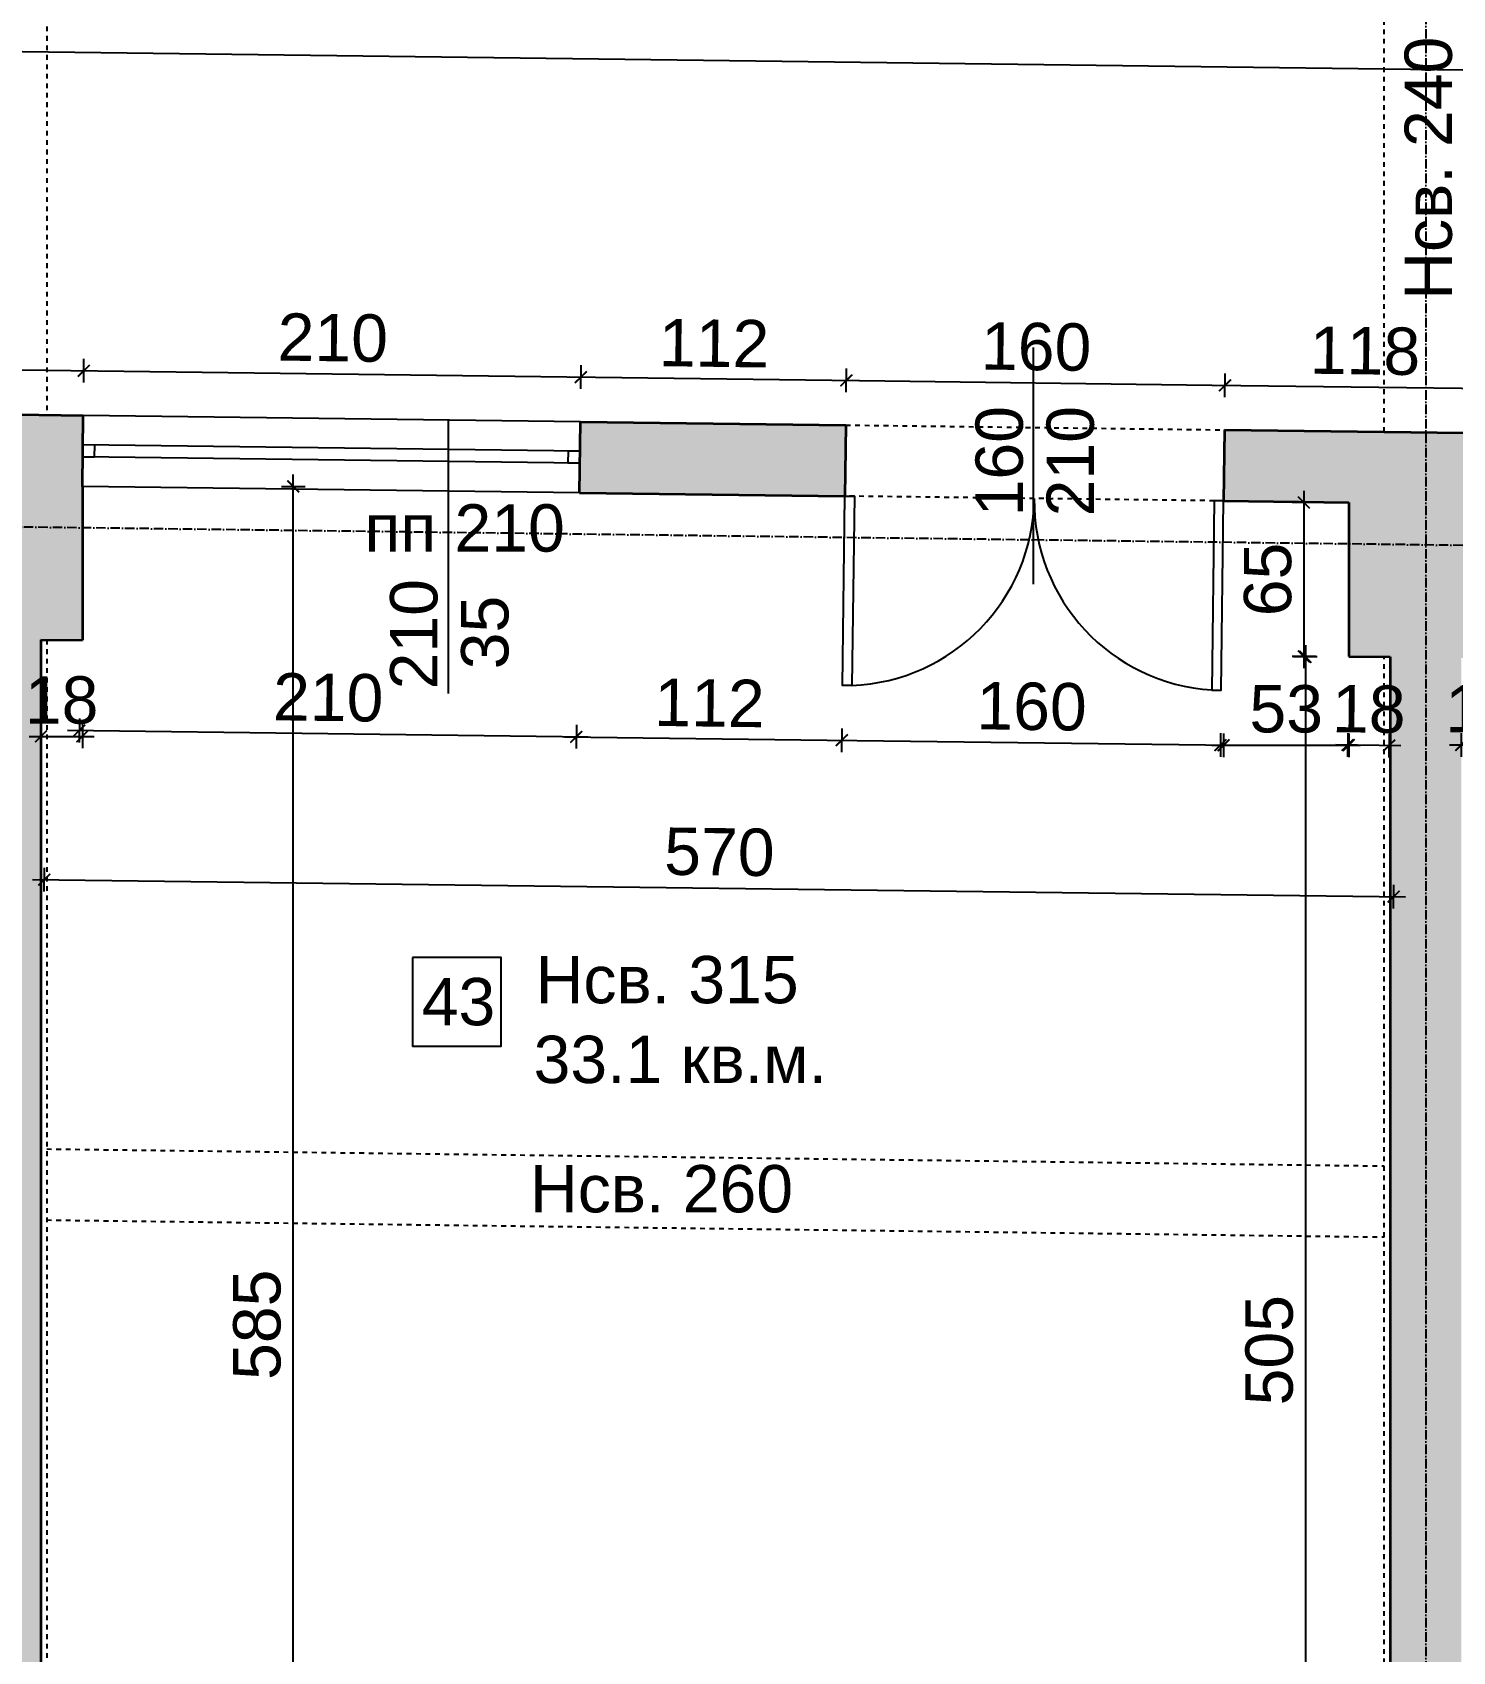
# Model space of a CAD drawing. Header units: inches. Extents: x -72385 to 39588, y -6525 to 66685.
# Drawn here: x -48373 to -47773, y 29385 to 30069 of the extents above; entities that cross this region are included whole.
import ezdxf

# ---------------------------------------------------------------- set-up
doc = ezdxf.new("R2010")
doc.units = ezdxf.units.IN
doc.header["$MEASUREMENT"] = 0
doc.linetypes.add('DashDot', pattern=[0.6, 0.4, -0.1, 0, -0.1])
doc.linetypes.add('Hidden', pattern=[0.4, 0.2, -0.2])
for name, color, linetype, lineweight in [('Врати', 251, 'Continuous', 25), ('Изгледни линии', 253, 'Continuous', 25), ('Надписи Hсв', 252, 'Continuous', 25), ('Надписи врати', 252, 'Continuous', 25), ('Надписи коти вътрешни', 252, 'Continuous', 25), ('Надписи номера на пом.', 252, 'Continuous', 25), ('Надписи площ', 252, 'Continuous', 25), ('Надписи прозорци', 252, 'Continuous', 25), ('Оси', 252, 'DashDot', 25), ('Прозорци', 251, 'Continuous', 25), ('Пунктир', 253, 'Hidden', 25), ('Разрезни линии', 7, 'Continuous', 35), ('Щрих стени', 254, 'Continuous', 25)]:
    doc.layers.add(name, color=color, linetype=linetype, lineweight=lineweight)
doc.styles.add('Arial Regular', font='arial.ttf')
doc.styles.get("Standard").update_dxf_attribs({"font": 'arial.ttf'})
doc.dimstyles.new('Annotative', dxfattribs={"dimscale": 0, "dimtxt": 20, "dimasz": 5, "dimexe": 5, "dimexo": 5, "dimgap": 5, "dimtad": 1, "dimdec": 0, "dimzin": 0, "dimdsep": 46, "dimtxsty": 'Standard', "dimblk": 'ARCHTICK', "dimcen": 5, "dimdle": 5, "dimadec": 0, "dimazin": 0, "dimtfac": 1, "dimtdec": 0, "dimtofl": 0, "dimtmove": 0, "dimatfit": 3, "dimldrblk": 'ARCHTICK', "dimfxl": 5, "dimfxlon": 1, "dimtolj": 1, "dimtzin": 0, "dimarcsym": 1})

# ---------------------------------------------------------------- blocks, each defined once
blk = doc.blocks.new('_ArchTick')
at = {"color": 0, "linetype": 'ByBlock', "const_width": 0.15}
blk.add_lwpolyline([(-0.5, -0.5), (0.5, 0.5)], dxfattribs=at)
blk = doc.blocks.new('*D88')
at = {"layer": 'Defpoints', "color": 0, "ltscale": 50, "transparency": 16777216}
for p in [(-48369.84, 29793.68), (-48352.34, 29793.68), (-48352.34, 29771.34)]:
    blk.add_point(p, dxfattribs=at)
at = {"layer": 'Надписи коти вътрешни', "color": 0, "lineweight": -2, "ltscale": 50, "transparency": 16777216}
for p, q in [((-48369.84, 29776.34), (-48369.84, 29766.34)), ((-48352.34, 29776.34), (-48352.34, 29766.34)), ((-48374.84, 29771.34), (-48347.34, 29771.34))]:
    blk.add_line(p, q, dxfattribs=at)
at = {"layer": 'Надписи коти вътрешни', "color": 0, "lineweight": -2, "ltscale": 50, "transparency": 16777216, "xscale": 5, "yscale": 5, "zscale": 5, "rotation": 180}
blk.add_blockref('_ArchTick', (-48369.84, 29771.34), dxfattribs=at)
at = {"layer": 'Надписи коти вътрешни', "color": 0, "lineweight": -2, "ltscale": 50, "transparency": 16777216, "xscale": 5, "yscale": 5, "zscale": 5}
blk.add_blockref('_ArchTick', (-48352.34, 29771.34), dxfattribs=at)
at = {"layer": 'Надписи коти вътрешни', "color": 0, "ltscale": 50, "transparency": 16777216, "insert": (-48361.09, 29786.56), "char_height": 20, "attachment_point": 5}
blk.add_mtext('\\A1;18', dxfattribs=at)
blk = doc.blocks.new('*D8135')
at = {"layer": 'Defpoints', "color": 0, "ltscale": 50, "transparency": 16777216}
for p in [(-48352.34, 29876.91), (-48263.28, 29876.91), (-48352.34, 29291.87)]:
    blk.add_point(p, dxfattribs=at)
at = {"layer": 'Надписи коти вътрешни', "color": 0, "lineweight": -2, "ltscale": 50, "transparency": 16777216}
for p, q in [((-48263.28, 29286.87), (-48263.28, 29881.91)), ((-48268.28, 29876.91), (-48258.28, 29876.91)), ((-48268.28, 29291.87), (-48258.28, 29291.87))]:
    blk.add_line(p, q, dxfattribs=at)
at = {"layer": 'Надписи коти вътрешни', "color": 0, "lineweight": -2, "ltscale": 50, "transparency": 16777216, "xscale": 5, "yscale": 5, "zscale": 5}
for p, rotation in [((-48263.28, 29876.91), 90), ((-48263.28, 29291.87), 270)]:
    blk.add_blockref('_ArchTick', p, dxfattribs=dict(at, rotation=rotation))
at = {"layer": 'Надписи коти вътрешни', "color": 0, "ltscale": 50, "transparency": 16777216, "insert": (-48278.49, 29522.83), "char_height": 20, "attachment_point": 5, "rotation": 90}
blk.add_mtext('\\A1;585', dxfattribs=at)
blk = doc.blocks.new('*D96')
at = {"layer": 'Defpoints', "color": 0, "ltscale": 50, "transparency": 16777216}
for p in [(-47798.4, 29703.64), (-48369.84, 29597.08), (-47799.84, 29589.89)]:
    blk.add_point(p, dxfattribs=at)
at = {"layer": 'Надписи коти вътрешни', "color": 0, "lineweight": -2, "ltscale": 50, "transparency": 16777216}
for p, q in [((-48368.46, 29705.84), (-48368.34, 29715.84)), ((-48373.4, 29710.9), (-47793.4, 29703.58)), ((-47798.46, 29698.64), (-47798.34, 29708.64))]:
    blk.add_line(p, q, dxfattribs=at)
at = {"layer": 'Надписи коти вътрешни', "color": 0, "lineweight": -2, "ltscale": 50, "transparency": 16777216, "xscale": 5, "yscale": 5, "zscale": 5}
for p, rotation in [((-48368.4, 29710.84), 179.2770259647002), ((-47798.4, 29703.64), 359.2770259647002)]:
    blk.add_blockref('_ArchTick', p, dxfattribs=dict(at, rotation=rotation))
at = {"layer": 'Надписи коти вътрешни', "color": 0, "ltscale": 50, "transparency": 16777216, "insert": (-48083.21, 29722.45), "char_height": 20, "attachment_point": 5, "rotation": 359.27703}
blk.add_mtext('\\A1;570', dxfattribs=at)
blk = doc.blocks.new('*D4227')
at = {"layer": 'Defpoints', "color": 0, "ltscale": 50, "transparency": 16777216}
for p in [(-48352.34, 29876.91), (-48142.35, 29874.24), (-48143.67, 29771.14)]:
    blk.add_point(p, dxfattribs=at)
at = {"layer": 'Надписи коти вътрешни', "color": 0, "lineweight": -2, "ltscale": 50, "transparency": 16777216}
for p, q in [((-48353.59, 29778.81), (-48353.71, 29768.81)), ((-48143.6, 29776.14), (-48143.73, 29766.14)), ((-48358.65, 29773.88), (-48138.67, 29771.08))]:
    blk.add_line(p, q, dxfattribs=at)
at = {"layer": 'Надписи коти вътрешни', "color": 0, "lineweight": -2, "ltscale": 50, "transparency": 16777216, "xscale": 5, "yscale": 5, "zscale": 5}
for p, rotation in [((-48353.65, 29773.81), 179.2706286525354), ((-48143.67, 29771.14), 359.2706286525354)]:
    blk.add_blockref('_ArchTick', p, dxfattribs=dict(at, rotation=rotation))
at = {"layer": 'Надписи коти вътрешни', "color": 0, "ltscale": 50, "transparency": 16777216, "insert": (-48248.46, 29787.69), "char_height": 20, "attachment_point": 5, "rotation": 359.27063}
blk.add_mtext('\\A1;210', dxfattribs=at)
blk = doc.blocks.new('*D101')
at = {"layer": 'Defpoints', "color": 0, "ltscale": 50, "transparency": 16777216}
for p in [(-48142.35, 29874.24), (-48030.22, 29872.81), (-48031.53, 29769.71)]:
    blk.add_point(p, dxfattribs=at)
at = {"layer": 'Надписи коти вътрешни', "color": 0, "lineweight": -2, "ltscale": 50, "transparency": 16777216}
for p, q in [((-48143.6, 29776.14), (-48143.73, 29766.14)), ((-48148.67, 29771.2), (-48026.53, 29769.65)), ((-48031.47, 29774.71), (-48031.6, 29764.71))]:
    blk.add_line(p, q, dxfattribs=at)
at = {"layer": 'Надписи коти вътрешни', "color": 0, "lineweight": -2, "ltscale": 50, "transparency": 16777216, "xscale": 5, "yscale": 5, "zscale": 5}
for p, rotation in [((-48143.67, 29771.14), 179.270628652536), ((-48031.53, 29769.71), 359.270628652536)]:
    blk.add_blockref('_ArchTick', p, dxfattribs=dict(at, rotation=rotation))
at = {"layer": 'Надписи коти вътрешни', "color": 0, "ltscale": 50, "transparency": 16777216, "insert": (-48087.41, 29785.46), "char_height": 20, "attachment_point": 5, "rotation": 359.27063}
blk.add_mtext('\\A1;112', dxfattribs=at)
blk = doc.blocks.new('*D4228')
at = {"layer": 'Defpoints', "color": 0, "ltscale": 50, "transparency": 16777216}
for p in [(-48030.22, 29872.81), (-47870.22, 29870.78), (-47871.53, 29767.67)]:
    blk.add_point(p, dxfattribs=at)
at = {"layer": 'Надписи коти вътрешни', "color": 0, "lineweight": -2, "ltscale": 50, "transparency": 16777216}
for p, q in [((-48036.53, 29769.77), (-47866.53, 29767.61)), ((-48031.47, 29774.71), (-48031.6, 29764.71)), ((-47871.47, 29772.67), (-47871.6, 29762.67))]:
    blk.add_line(p, q, dxfattribs=at)
at = {"layer": 'Надписи коти вътрешни', "color": 0, "lineweight": -2, "ltscale": 50, "transparency": 16777216, "xscale": 5, "yscale": 5, "zscale": 5}
for p, rotation in [((-48031.53, 29769.71), 179.2706286525345), ((-47871.53, 29767.67), 359.2706286525345)]:
    blk.add_blockref('_ArchTick', p, dxfattribs=dict(at, rotation=rotation))
at = {"layer": 'Надписи коти вътрешни', "color": 0, "ltscale": 50, "transparency": 16777216, "insert": (-47951.34, 29783.9), "char_height": 20, "attachment_point": 5, "rotation": 359.27063}
blk.add_mtext('\\A1;160', dxfattribs=at)
blk = doc.blocks.new('*D4229')
at = {"layer": 'Defpoints', "color": 0, "ltscale": 50, "transparency": 16777216}
for p in [(-47870.22, 29870.78), (-47817.34, 29870.78), (-47817.34, 29767.61)]:
    blk.add_point(p, dxfattribs=at)
at = {"layer": 'Надписи коти вътрешни', "color": 0, "lineweight": -2, "ltscale": 50, "transparency": 16777216}
for p, q in [((-47870.22, 29772.61), (-47870.22, 29762.61)), ((-47817.34, 29772.61), (-47817.34, 29762.61)), ((-47875.22, 29767.61), (-47812.34, 29767.61))]:
    blk.add_line(p, q, dxfattribs=at)
at = {"layer": 'Надписи коти вътрешни', "color": 0, "lineweight": -2, "ltscale": 50, "transparency": 16777216, "xscale": 5, "yscale": 5, "zscale": 5, "rotation": 180}
blk.add_blockref('_ArchTick', (-47870.22, 29767.61), dxfattribs=at)
at = {"layer": 'Надписи коти вътрешни', "color": 0, "lineweight": -2, "ltscale": 50, "transparency": 16777216, "xscale": 5, "yscale": 5, "zscale": 5}
blk.add_blockref('_ArchTick', (-47817.34, 29767.61), dxfattribs=at)
at = {"layer": 'Надписи коти вътрешни', "color": 0, "ltscale": 50, "transparency": 16777216, "insert": (-47843.78, 29782.83), "char_height": 20, "attachment_point": 5}
blk.add_mtext('\\A1;53', dxfattribs=at)
blk = doc.blocks.new('*D102')
at = {"layer": 'Defpoints', "color": 0, "ltscale": 50, "transparency": 16777216}
for p in [(-47817.34, 29805.1), (-47799.84, 29804.88), (-47817.81, 29767.68)]:
    blk.add_point(p, dxfattribs=at)
at = {"layer": 'Надписи коти вътрешни', "color": 0, "lineweight": -2, "ltscale": 50, "transparency": 16777216}
for p, q in [((-47817.75, 29772.68), (-47817.88, 29762.68)), ((-47800.25, 29772.46), (-47800.38, 29762.46)), ((-47795.31, 29767.39), (-47822.81, 29767.74))]:
    blk.add_line(p, q, dxfattribs=at)
at = {"layer": 'Надписи коти вътрешни', "color": 0, "lineweight": -2, "ltscale": 50, "transparency": 16777216, "xscale": 5, "yscale": 5, "zscale": 5}
for p, rotation in [((-47817.81, 29767.68), 179.2706286525525), ((-47800.31, 29767.46), 359.2706286525525)]:
    blk.add_blockref('_ArchTick', p, dxfattribs=dict(at, rotation=rotation))
at = {"layer": 'Надписи коти вътрешни', "color": 0, "ltscale": 50, "transparency": 16777216, "insert": (-47808.87, 29782.78), "char_height": 20, "attachment_point": 5, "rotation": 359.27063}
blk.add_mtext('\\A1;18', dxfattribs=at)
blk = doc.blocks.new('*D103')
at = {"layer": 'Defpoints', "color": 0, "ltscale": 50, "transparency": 16777216}
for p in [(-47769.84, 29804.49), (-47752.34, 29804.27), (-47752.34, 29767.7)]:
    blk.add_point(p, dxfattribs=at)
at = {"layer": 'Надписи коти вътрешни', "color": 0, "lineweight": -2, "ltscale": 50, "transparency": 16777216}
for p, q in [((-47769.84, 29772.7), (-47769.84, 29762.7)), ((-47752.34, 29772.7), (-47752.34, 29762.7)), ((-47774.84, 29767.7), (-47747.34, 29767.7))]:
    blk.add_line(p, q, dxfattribs=at)
at = {"layer": 'Надписи коти вътрешни', "color": 0, "lineweight": -2, "ltscale": 50, "transparency": 16777216, "xscale": 5, "yscale": 5, "zscale": 5, "rotation": 180}
blk.add_blockref('_ArchTick', (-47769.84, 29767.7), dxfattribs=at)
at = {"layer": 'Надписи коти вътрешни', "color": 0, "lineweight": -2, "ltscale": 50, "transparency": 16777216, "xscale": 5, "yscale": 5, "zscale": 5}
blk.add_blockref('_ArchTick', (-47752.34, 29767.7), dxfattribs=at)
at = {"layer": 'Надписи коти вътрешни', "color": 0, "ltscale": 50, "transparency": 16777216, "insert": (-47761.09, 29782.91), "char_height": 20, "attachment_point": 5}
blk.add_mtext('\\A1;18', dxfattribs=at)
blk = doc.blocks.new('*D4231')
at = {"layer": 'Defpoints', "color": 0, "ltscale": 50, "transparency": 16777216}
for p in [(-47817.34, 29870.1), (-47836.32, 29805.1), (-47817.34, 29805.1)]:
    blk.add_point(p, dxfattribs=at)
at = {"layer": 'Надписи коти вътрешни', "color": 0, "lineweight": -2, "ltscale": 50, "transparency": 16777216}
for p, q in [((-47836.32, 29875.1), (-47836.32, 29800.1)), ((-47831.32, 29870.1), (-47841.32, 29870.1)), ((-47831.32, 29805.1), (-47841.32, 29805.1))]:
    blk.add_line(p, q, dxfattribs=at)
at = {"layer": 'Надписи коти вътрешни', "color": 0, "lineweight": -2, "ltscale": 50, "transparency": 16777216, "xscale": 5, "yscale": 5, "zscale": 5}
for p, rotation in [((-47836.32, 29870.1), 90), ((-47836.32, 29805.1), 270)]:
    blk.add_blockref('_ArchTick', p, dxfattribs=dict(at, rotation=rotation))
at = {"layer": 'Надписи коти вътрешни', "color": 0, "ltscale": 50, "transparency": 16777216, "insert": (-47851.53, 29837.6), "char_height": 20, "attachment_point": 5, "rotation": 90}
blk.add_mtext('\\A1;65', dxfattribs=at)
blk = doc.blocks.new('*D4241')
at = {"layer": 'Defpoints', "color": 0, "ltscale": 50, "transparency": 16777216}
for p in [(-48351.72, 29925.75), (-48469.84, 29908.41), (-48351.96, 29906.91)]:
    blk.add_point(p, dxfattribs=at)
at = {"layer": 'Надписи коти вътрешни', "color": 0, "lineweight": -2, "ltscale": 50, "transparency": 16777216}
for p, q in [((-48474.6, 29927.31), (-48346.72, 29925.68)), ((-48469.66, 29922.25), (-48469.53, 29932.25)), ((-48351.78, 29920.75), (-48351.65, 29930.75))]:
    blk.add_line(p, q, dxfattribs=at)
at = {"layer": 'Надписи коти вътрешни', "color": 0, "lineweight": -2, "ltscale": 50, "transparency": 16777216, "xscale": 5, "yscale": 5, "zscale": 5}
for p, rotation in [((-48469.6, 29927.25), 179.2706286525473), ((-48351.72, 29925.75), 359.2706286525473)]:
    blk.add_blockref('_ArchTick', p, dxfattribs=dict(at, rotation=rotation))
at = {"layer": 'Надписи коти вътрешни', "color": 0, "ltscale": 50, "transparency": 16777216, "insert": (-48410.46, 29941.71), "char_height": 20, "attachment_point": 5, "rotation": 359.27063}
blk.add_mtext('\\A1;118', dxfattribs=at)
blk = doc.blocks.new('*D4242')
at = {"layer": 'Defpoints', "color": 0, "ltscale": 50, "transparency": 16777216}
for p in [(-48141.73, 29923.07), (-48351.96, 29906.91), (-48141.97, 29904.24)]:
    blk.add_point(p, dxfattribs=at)
at = {"layer": 'Надписи коти вътрешни', "color": 0, "lineweight": -2, "ltscale": 50, "transparency": 16777216}
for p, q in [((-48351.78, 29920.75), (-48351.65, 29930.75)), ((-48141.8, 29918.07), (-48141.67, 29928.07)), ((-48356.72, 29925.81), (-48136.73, 29923.01))]:
    blk.add_line(p, q, dxfattribs=at)
at = {"layer": 'Надписи коти вътрешни', "color": 0, "lineweight": -2, "ltscale": 50, "transparency": 16777216, "xscale": 5, "yscale": 5, "zscale": 5}
for p, rotation in [((-48351.72, 29925.75), 179.2706286525354), ((-48141.73, 29923.07), 359.2706286525354)]:
    blk.add_blockref('_ArchTick', p, dxfattribs=dict(at, rotation=rotation))
at = {"layer": 'Надписи коти вътрешни', "color": 0, "ltscale": 50, "transparency": 16777216, "insert": (-48246.53, 29939.62), "char_height": 20, "attachment_point": 5, "rotation": 359.27063}
blk.add_mtext('\\A1;210', dxfattribs=at)
blk = doc.blocks.new('*D4243')
at = {"layer": 'Defpoints', "color": 0, "ltscale": 50, "transparency": 16777216}
for p in [(-48029.6, 29921.65), (-48141.97, 29904.24), (-48029.84, 29902.81)]:
    blk.add_point(p, dxfattribs=at)
at = {"layer": 'Надписи коти вътрешни', "color": 0, "lineweight": -2, "ltscale": 50, "transparency": 16777216}
for p, q in [((-48141.8, 29918.07), (-48141.67, 29928.07)), ((-48029.66, 29916.65), (-48029.53, 29926.65)), ((-48146.73, 29923.14), (-48024.6, 29921.58))]:
    blk.add_line(p, q, dxfattribs=at)
at = {"layer": 'Надписи коти вътрешни', "color": 0, "lineweight": -2, "ltscale": 50, "transparency": 16777216, "xscale": 5, "yscale": 5, "zscale": 5}
for p, rotation in [((-48141.73, 29923.07), 179.2706286525341), ((-48029.6, 29921.65), 359.2706286525341)]:
    blk.add_blockref('_ArchTick', p, dxfattribs=dict(at, rotation=rotation))
at = {"layer": 'Надписи коти вътрешни', "color": 0, "ltscale": 50, "transparency": 16777216, "insert": (-48085.47, 29937.4), "char_height": 20, "attachment_point": 5, "rotation": 359.27063}
blk.add_mtext('\\A1;112', dxfattribs=at)
blk = doc.blocks.new('*D4032')
at = {"layer": 'Defpoints', "color": 0, "ltscale": 50, "transparency": 16777216}
for p in [(-47869.6, 29919.61), (-48029.84, 29902.81), (-47869.84, 29900.77)]:
    blk.add_point(p, dxfattribs=at)
at = {"layer": 'Надписи коти вътрешни', "color": 0, "lineweight": -2, "ltscale": 50, "transparency": 16777216}
for p, q in [((-48029.66, 29916.65), (-48029.53, 29926.65)), ((-48034.6, 29921.71), (-47864.6, 29919.55)), ((-47869.66, 29914.61), (-47869.53, 29924.61))]:
    blk.add_line(p, q, dxfattribs=at)
at = {"layer": 'Надписи коти вътрешни', "color": 0, "lineweight": -2, "ltscale": 50, "transparency": 16777216, "xscale": 5, "yscale": 5, "zscale": 5}
for p, rotation in [((-48029.6, 29921.65), 179.270628652537), ((-47869.6, 29919.61), 359.270628652537)]:
    blk.add_blockref('_ArchTick', p, dxfattribs=dict(at, rotation=rotation))
at = {"layer": 'Надписи коти вътрешни', "color": 0, "ltscale": 50, "transparency": 16777216, "insert": (-47949.4, 29935.84), "char_height": 20, "attachment_point": 5, "rotation": 359.27063}
blk.add_mtext('\\A1;160', dxfattribs=at)
blk = doc.blocks.new('*D126')
at = {"layer": 'Defpoints', "color": 0, "ltscale": 50, "transparency": 16777216}
for p in [(-47751.72, 29918.11), (-47869.84, 29900.77), (-47751.96, 29899.27)]:
    blk.add_point(p, dxfattribs=at)
at = {"layer": 'Надписи коти вътрешни', "color": 0, "lineweight": -2, "ltscale": 50, "transparency": 16777216}
for p, q in [((-47869.66, 29914.61), (-47869.53, 29924.61)), ((-47751.78, 29913.11), (-47751.65, 29923.11)), ((-47874.6, 29919.67), (-47746.72, 29918.05))]:
    blk.add_line(p, q, dxfattribs=at)
at = {"layer": 'Надписи коти вътрешни', "color": 0, "lineweight": -2, "ltscale": 50, "transparency": 16777216, "xscale": 5, "yscale": 5, "zscale": 5}
for p, rotation in [((-47869.6, 29919.61), 179.2706286525348), ((-47751.72, 29918.11), 359.2706286525348)]:
    blk.add_blockref('_ArchTick', p, dxfattribs=dict(at, rotation=rotation))
at = {"layer": 'Надписи коти вътрешни', "color": 0, "ltscale": 50, "transparency": 16777216, "insert": (-47810.46, 29934.07), "char_height": 20, "attachment_point": 5, "rotation": 359.27063}
blk.add_mtext('\\A1;118', dxfattribs=at)
blk = doc.blocks.new('*D4245')
at = {"layer": 'Defpoints', "color": 0, "ltscale": 50, "transparency": 16777216}
for p in [(-51367.34, 30185.32), (-47202.34, 30132.3), (-47203.44, 30045.66)]:
    blk.add_point(p, dxfattribs=at)
at = {"layer": 'Надписи коти вътрешни', "color": 0, "lineweight": -2, "ltscale": 50, "transparency": 16777216}
for p, q in [((-51373.44, 30098.74), (-47198.44, 30045.59)), ((-51368.38, 30103.68), (-51368.5, 30093.68)), ((-47203.38, 30050.66), (-47203.5, 30040.66))]:
    blk.add_line(p, q, dxfattribs=at)
at = {"layer": 'Надписи коти вътрешни', "color": 0, "lineweight": -2, "ltscale": 50, "transparency": 16777216, "xscale": 5, "yscale": 5, "zscale": 5}
for p, rotation in [((-51368.44, 30098.68), 179.2706286525389), ((-47203.44, 30045.66), 359.2706286525388)]:
    blk.add_blockref('_ArchTick', p, dxfattribs=dict(at, rotation=rotation))
at = {"layer": 'Надписи коти вътрешни', "color": 0, "ltscale": 50, "transparency": 16777216, "insert": (-49285.75, 30087.38), "char_height": 20, "attachment_point": 5, "rotation": 359.27063}
blk.add_mtext('\\A1;4165', dxfattribs=at)
blk = doc.blocks.new('*D8136')
at = {"layer": 'Defpoints', "color": 0, "ltscale": 50, "transparency": 16777216}
for p in [(-47799.84, 29804.88), (-47835.67, 29299.84), (-47799.84, 29299.84)]:
    blk.add_point(p, dxfattribs=at)
at = {"layer": 'Надписи коти вътрешни', "color": 0, "lineweight": -2, "ltscale": 50, "transparency": 16777216}
for p, q in [((-47830.67, 29804.88), (-47840.67, 29804.88)), ((-47835.67, 29809.88), (-47835.67, 29294.84)), ((-47830.67, 29299.84), (-47840.67, 29299.84))]:
    blk.add_line(p, q, dxfattribs=at)
at = {"layer": 'Надписи коти вътрешни', "color": 0, "lineweight": -2, "ltscale": 50, "transparency": 16777216, "xscale": 5, "yscale": 5, "zscale": 5}
for p, rotation in [((-47835.67, 29804.88), 90), ((-47835.67, 29299.84), 270)]:
    blk.add_blockref('_ArchTick', p, dxfattribs=dict(at, rotation=rotation))
at = {"layer": 'Надписи коти вътрешни', "color": 0, "ltscale": 50, "transparency": 16777216, "insert": (-47850.88, 29512.08), "char_height": 20, "attachment_point": 5, "rotation": 90}
blk.add_mtext('\\A1;505', dxfattribs=at)

msp = doc.modelspace()

# ---------------------------------------------------------------- hatches: boundary and pattern name
at = {"layer": 'Щрих стени', "ltscale": 10}
h = msp.add_hatch(color=256, dxfattribs=at)
h.dxf.hatch_style = 1
h.paths.add_polyline_path([(-48629.84, 29910.45), (-48741.97, 29911.88), (-48742.35, 29881.88), (-48630.22, 29880.45)])
h.paths.add_polyline_path([(-48351.96, 29906.91), (-48469.84, 29908.41), (-48470.22, 29878.41), (-48417.34, 29877.74), (-48417.34, 29812.74), (-48399.84, 29812.51), (-48399.84, 29307.47), (-48402.34, 29307.51), (-48402.34, 29277.5), (-48434.84, 29277.92), (-48435.28, 29242.92), (-48335.28, 29241.65), (-48334.84, 29276.64), (-48367.34, 29277.06), (-48367.34, 29307.06), (-48369.84, 29307.09), (-48369.84, 29812.13), (-48352.34, 29811.91), (-48352.34, 29876.91)])
h.paths.add_polyline_path([(-48634.84, 29280.46), (-48734.84, 29281.74), (-48735.28, 29246.74), (-48635.28, 29245.47)])
h.paths.add_polyline_path([(-48034.84, 29272.82), (-48134.84, 29274.1), (-48135.28, 29239.1), (-48035.28, 29237.83)])
h.paths.add_polyline_path([(-47734.84, 29269.01), (-47767.34, 29269.42), (-47767.34, 29299.42), (-47769.84, 29299.45), (-47769.84, 29804.49), (-47752.34, 29804.27), (-47752.34, 29869.28), (-47751.96, 29899.27), (-47869.84, 29900.77), (-47870.22, 29870.78), (-47817.34, 29870.1), (-47817.34, 29805.1), (-47799.84, 29804.88), (-47799.84, 29299.84), (-47802.34, 29299.87), (-47802.34, 29269.86), (-47834.84, 29270.28), (-47835.28, 29235.28), (-47735.28, 29234.01)])
h.paths.add_polyline_path([(-48029.84, 29902.81), (-48141.97, 29904.24), (-48142.35, 29874.24), (-48030.22, 29872.81)])
h.paths.add_polyline_path([(-47409.84, 29894.92), (-47541.97, 29896.6), (-47542.35, 29866.6), (-47410.22, 29864.92)])
h.paths.add_polyline_path([(-47434.84, 29265.19), (-47534.84, 29266.46), (-47535.28, 29231.46), (-47435.28, 29230.19)])
h.paths.add_polyline_path([(-47104.84, 29260.99), (-47137.34, 29261.4), (-47137.34, 29291.4), (-47139.84, 29291.43), (-47139.84, 29831.48), (-46970.22, 29829.32), (-46969.84, 29859.31), (-47139.84, 29861.48), (-47139.84, 29877.29), (-47149.84, 29877.29), (-47149.84, 29861.61), (-47169.84, 29861.86), (-47169.84, 29891.86), (-47249.84, 29892.88), (-47250.22, 29862.88), (-47202.34, 29862.27), (-47202.34, 29832.27), (-47169.84, 29831.86), (-47169.84, 29291.82), (-47202.34, 29292.23), (-47202.34, 29262.23), (-47234.84, 29262.64), (-47235.28, 29227.64), (-47105.28, 29225.99)])
h.paths.add_polyline_path([(-46299.84, 29850.78), (-46869.84, 29858.04), (-46870.22, 29828.04), (-46599.84, 29824.6), (-46599.84, 29789.6), (-46569.84, 29789.22), (-46569.84, 29284.18), (-46572.34, 29284.21), (-46572.34, 29254.21), (-46604.84, 29254.62), (-46605.28, 29219.62), (-45905.28, 29210.71), (-45904.84, 29245.71), (-45937.34, 29246.12), (-45937.34, 29276.12), (-45939.84, 29276.16), (-45939.84, 29813.7), (-45864.84, 29812.74), (-45864.84, 29815.24), (-45715.22, 29813.34), (-45714.84, 29843.34), (-46199.84, 29849.51), (-46200.22, 29819.51), (-46024.84, 29817.28), (-46024.84, 29814.78), (-45969.84, 29814.08), (-45969.84, 29276.54), (-45972.34, 29276.57), (-45972.34, 29246.57), (-46537.34, 29253.76), (-46537.34, 29283.76), (-46539.84, 29283.79), (-46539.84, 29823.84), (-46300.22, 29820.79)])
h.paths.add_polyline_path([(-46804.84, 29257.17), (-46837.34, 29257.58), (-46837.34, 29277.58), (-46872.34, 29278.03), (-46872.34, 29258.03), (-46904.84, 29258.44), (-46905.28, 29223.44), (-46805.28, 29222.17)])
h.paths.add_polyline_path([(-45604.84, 29241.89), (-45637.34, 29242.3), (-45637.34, 29262.3), (-45672.34, 29262.75), (-45672.34, 29242.75), (-45704.84, 29243.16), (-45705.28, 29208.17), (-45605.28, 29206.89)])
h.paths.add_polyline_path([(-45304.84, 29238.07), (-45337.34, 29238.48), (-45337.34, 29268.49), (-45339.84, 29268.52), (-45339.84, 29458.53), (-45369.84, 29458.53), (-45369.84, 29268.9), (-45372.34, 29268.93), (-45372.34, 29238.93), (-45404.84, 29239.34), (-45405.28, 29204.35), (-45305.28, 29203.07)])
h.paths.add_polyline_path([(-45319.84, 29838.31), (-45339.84, 29838.56), (-45339.84, 29893.95), (-45369.84, 29893.95), (-45369.84, 29838.94), (-45614.84, 29842.06), (-45615.22, 29812.07), (-45369.84, 29808.94), (-45369.84, 29558.54), (-45339.84, 29558.54), (-45339.84, 29808.56), (-45319.84, 29808.31)])
h.paths.add_polyline_path([(-45339.84, 30164.51), (-45369.84, 30164.51), (-45369.84, 30138.97), (-45604.46, 30141.96), (-45604.84, 30111.96), (-45369.84, 30108.97), (-45369.84, 30053.96), (-45339.84, 30053.96)])
h.paths.add_polyline_path([(-45704.46, 30143.23), (-45939.84, 30146.23), (-45939.84, 30416.25), (-45914.84, 30415.93), (-45914.84, 30490.94), (-45939.84, 30491.25), (-45939.84, 30631.27), (-45899.84, 30630.76), (-45899.84, 30840.77), (-45939.84, 30841.28), (-45939.84, 30981.29), (-45937.34, 30981.26), (-45937.34, 31011.27), (-45924.84, 31011.11), (-45924.39, 31046.1), (-45937.34, 31046.27), (-45937.34, 31066.27), (-45972.34, 31066.72), (-45972.34, 31046.71), (-46129.84, 31048.72), (-46129.84, 31068.72), (-46159.84, 31069.1), (-46159.84, 31049.1), (-46349.84, 31051.52), (-46349.84, 31071.52), (-46379.84, 31071.9), (-46379.84, 31051.9), (-46537.34, 31053.91), (-46537.34, 31073.91), (-46572.34, 31074.35), (-46572.34, 31054.35), (-46604.39, 31054.76), (-46604.84, 31019.76), (-46572.34, 31019.35), (-46572.34, 31004.35), (-45969.84, 30996.68), (-45969.84, 30444.13), (-46129.84, 30446.17), (-46129.84, 30841.2), (-46619.46, 30847.43), (-46619.84, 30817.44), (-46569.84, 30816.8), (-46569.84, 30526.78), (-46579.84, 30526.9), (-46579.84, 30486.9), (-46604.84, 30487.22), (-46604.84, 30467.22), (-46839.84, 30470.21), (-46839.84, 30820.24), (-46779.84, 30819.47), (-46779.46, 30849.47), (-46869.84, 30850.62), (-46869.84, 30470.59), (-46954.84, 30471.67), (-46954.84, 30309.16), (-46924.84, 30309.16), (-46924.84, 30441.29), (-46569.84, 30436.77), (-46569.84, 30154.25), (-46799.46, 30157.17), (-46799.84, 30127.17), (-46504.84, 30123.42), (-46504.46, 30153.41), (-46539.84, 30153.86), (-46539.84, 30816.42), (-46379.84, 30814.38), (-46379.84, 30151.83), (-46404.46, 30152.14), (-46404.84, 30122.14), (-46324.84, 30121.12), (-46324.46, 30151.12), (-46349.84, 30151.45), (-46349.84, 30418.97), (-45969.84, 30414.13), (-45969.84, 30146.61), (-46224.46, 30149.85), (-46224.84, 30119.85), (-45704.84, 30113.23)])
h.paths.add_polyline_path([(-46159.84, 30446.55), (-46349.84, 30448.97), (-46349.84, 30814), (-46159.84, 30811.58)], flags=16)

# ---------------------------------------------------------------- linework, layer by layer
at = {"layer": 'Врати', "ltscale": 50}
for points in [[(-48030.22, 29872.81), (-48026.22, 29872.76), (-48027.24, 29792.76), (-48031.24, 29792.81)], [(-47870.22, 29870.78), (-47874.22, 29870.83), (-47875.24, 29790.83), (-47871.24, 29790.78)]]:
    msp.add_lwpolyline(points, close=True, dxfattribs=at)
for centre, start, end in [((-48030.22, 29872.81), 272.13661, 359.27063), ((-47870.22, 29870.78), 179.27063, 266.40464)]:
    msp.add_arc(centre, 80.01, start, end, dxfattribs=at)
at = {"layer": 'Изгледни линии', "ltscale": 50}
for p, q in [((-48141.97, 29904.24), (-48351.96, 29906.91)), ((-48142.35, 29874.24), (-48352.34, 29876.91))]:
    msp.add_line(p, q, dxfattribs=at)
at = {"layer": 'Надписи врати', "ltscale": 50}
msp.add_line((-47950.53, 29835.58), (-47950.53, 29935.58), dxfattribs=at)
at = {"layer": 'Надписи номера на пом.', "ltscale": 50}
msp.add_lwpolyline([(-48212.85, 29677.99), (-48212.85, 29640.49), (-48175.35, 29640.49), (-48175.35, 29677.99)], close=True, dxfattribs=at)
at = {"layer": 'Надписи прозорци', "ltscale": 50}
msp.add_line((-48197.83, 29904.95), (-48197.83, 29789.49), dxfattribs=at)
at = {"layer": 'Оси', "ltscale": 10}
msp.add_line((-47784.84, 31552.33), (-47784.84, 28752.1), dxfattribs=at)
msp.add_lwpolyline([(-39839.84, 29751.04), (-51384.84, 29898.02), (-51384.84, 30028.03), (-52799.84, 30046.04)], dxfattribs=at)
at = {"layer": 'Прозорци', "ltscale": 50}
for p, q in [((-48142.13, 29891.74), (-48352.11, 29894.41)), ((-48142.2, 29886.74), (-48352.18, 29889.41))]:
    msp.add_line(p, q, dxfattribs=at)
for points in [[(-48352.18, 29889.41), (-48347.18, 29889.35), (-48347.11, 29894.35), (-48352.11, 29894.41)], [(-48147.19, 29886.8), (-48142.2, 29886.74), (-48142.13, 29891.74), (-48147.13, 29891.8)]]:
    msp.add_lwpolyline(points, close=True, dxfattribs=at)
at = {"layer": 'Пунктир', "ltscale": 10}
for p, q in [((-48367.34, 30147.13), (-48367.34, 29907.11)), ((-47802.34, 29899.91), (-47802.34, 30139.93)), ((-48029.84, 29902.81), (-47869.84, 29900.77)), ((-47870.22, 29870.78), (-48030.22, 29872.81)), ((-48367.34, 29812.1), (-48367.34, 29307.06)), ((-47802.34, 29299.87), (-47802.34, 29804.91)), ((-48367.34, 29597.08), (-47802.34, 29589.89)), ((-48367.34, 29567.08), (-47802.34, 29559.89))]:
    msp.add_line(p, q, dxfattribs=at)
at = {"layer": 'Разрезни линии', "ltscale": 50}
for p, q in [((-48469.84, 29908.41), (-48351.96, 29906.91)), ((-48352.34, 29876.91), (-48351.96, 29906.91)), ((-48142.35, 29874.24), (-48141.97, 29904.24)), ((-48141.97, 29904.24), (-48029.84, 29902.81)), ((-48029.84, 29902.81), (-48030.22, 29872.81)), ((-47869.84, 29900.77), (-47870.22, 29870.78)), ((-47869.84, 29900.77), (-47751.96, 29899.27)), ((-48352.34, 29876.91), (-48352.34, 29811.91)), ((-48142.35, 29874.24), (-48030.22, 29872.81)), ((-47870.22, 29870.78), (-47817.34, 29870.1)), ((-47817.34, 29870.1), (-47817.34, 29805.1)), ((-48369.84, 29812.13), (-48369.84, 29307.09)), ((-48369.84, 29812.13), (-48352.34, 29811.91)), ((-47817.34, 29805.1), (-47799.84, 29804.88)), ((-47799.84, 29804.88), (-47799.84, 29299.84))]:
    msp.add_line(p, q, dxfattribs=at)

# ---------------------------------------------------------------- texts
at = {"layer": 'Надписи Hсв', "ltscale": 100, "insert": (-47793.78, 29955.72), "char_height": 20, "width": 180.4891, "attachment_point": 1, "rotation": 90, "style": 'Arial Regular'}
msp.add_mtext('Hсв. 240', dxfattribs=at)
at = {"layer": 'Надписи Hсв', "ltscale": 100, "char_height": 20, "width": 180.4891, "attachment_point": 1, "style": 'Arial Regular'}
for s, insert in [('Hсв. 315', (-48160.85, 29678.6)), ('Hсв. 260', (-48163.22, 29590.28))]:
    msp.add_mtext(s, dxfattribs=dict(at, insert=insert))
at = {"layer": 'Надписи врати', "ltscale": 100, "char_height": 20, "width": 180.4891, "attachment_point": 1, "rotation": 90, "style": 'Arial Regular'}
for s, insert in [('160', (-47975.04, 29864.24)), ('210', (-47945.04, 29864.24))]:
    msp.add_mtext(s, dxfattribs=dict(at, insert=insert))
at = {"layer": 'Надписи номера на пом.', "ltscale": 100, "insert": (-48283.7, 29669.3), "char_height": 20, "width": 180.4891, "attachment_point": 1, "style": 'Arial Regular'}
msp.add_mtext('\\pxqc;43', dxfattribs=at)
at = {"layer": 'Надписи площ', "ltscale": 100, "insert": (-48161.72, 29644.91), "char_height": 20, "width": 180.4891, "attachment_point": 1, "style": 'Arial Regular'}
msp.add_mtext('33.1 кв.м.', dxfattribs=at)
at = {"layer": 'Надписи прозорци', "ltscale": 100, "insert": (-48233.15, 29869.36), "char_height": 20, "width": 180.4891, "attachment_point": 1, "style": 'Arial Regular'}
msp.add_mtext('пп 210', dxfattribs=at)
at = {"layer": 'Надписи прозорци', "ltscale": 100, "char_height": 20, "width": 180.4891, "attachment_point": 3, "rotation": 90, "style": 'Arial Regular'}
for s, insert in [('210', (-48222.35, 29837.78)), ('35', (-48192.35, 29830.73))]:
    msp.add_mtext(s, dxfattribs=dict(at, insert=insert))

# ---------------------------------------------------------------- dimensions: what is measured, and where the dimension line sits
at = {"layer": 'Надписи коти вътрешни', "ltscale": 50}
for p1, p2, distance, picture, middle in [((-51367.34, 30185.32), (-47202.34, 30132.3), -86.65, '*D4245', (-49285.75, 30087.38)), ((-48469.84, 29908.41), (-48351.96, 29906.91), 18.84, '*D4241', (-48410.46, 29941.71)), ((-48351.96, 29906.91), (-48141.97, 29904.24), 18.84, '*D4242', (-48246.53, 29939.62)), ((-48141.97, 29904.24), (-48029.84, 29902.81), 18.84, '*D4243', (-48085.47, 29937.4)), ((-48029.84, 29902.81), (-47869.84, 29900.77), 18.84, '*D4032', (-47949.4, 29935.84)), ((-47869.84, 29900.77), (-47751.96, 29899.27), 18.84, '*D126', (-47810.46, 29934.07)), ((-48352.34, 29876.91), (-48142.35, 29874.24), -103.11, '*D4227', (-48248.46, 29787.69)), ((-48142.35, 29874.24), (-48030.22, 29872.81), -103.11, '*D101', (-48087.41, 29785.46)), ((-48030.22, 29872.81), (-47870.22, 29870.78), -103.11, '*D4228', (-47951.34, 29783.9)), ((-48369.84, 29597.08), (-47799.84, 29589.89), 113.76, '*D96', (-48083.21, 29722.45))]:
    dim = msp.add_aligned_dim(p1=p1, p2=p2, distance=distance, dimstyle='Annotative', override={"dimscale": 0, "dimtix": 0, "dimtofl": 0, "dimtmove": 0, "dimatfit": 3}, dxfattribs=at)
    dim.commit()
    dim.dimension.update_dxf_attribs({"geometry": picture, "text_midpoint": middle})
for base, p1, p2, angle, picture, middle, dimtype in [((-48263.28, 29876.91), (-48352.34, 29291.87), (-48352.34, 29876.91), 90, '*D8135', (-48263.28, 29522.83), 128), ((-47835.67, 29299.84), (-47799.84, 29804.88), (-47799.84, 29299.84), 90, '*D8136', (-47835.67, 29512.08), 128), ((-47817.81, 29767.68), (-47799.84, 29804.88), (-47817.34, 29805.1), 179.27063, '*D102', (-47809.06, 29767.57), 129)]:
    dim = msp.add_linear_dim(base=base, p1=p1, p2=p2, angle=angle, dimstyle='Annotative', override={"dimscale": 0, "dimtix": 0, "dimtofl": 0, "dimtmove": 0, "dimatfit": 3}, dxfattribs=at)
    dim.commit()
    dim.dimension.update_dxf_attribs({"geometry": picture, "text_midpoint": middle, "dimtype": dimtype})
dim = msp.add_linear_dim(base=(-47836.32, 29805.1), p1=(-47817.34, 29870.1), p2=(-47817.34, 29805.1), angle=90, dimstyle='Annotative', override={"dimscale": 0, "dimtix": 0, "dimtofl": 0, "dimtmove": 0, "dimatfit": 3}, dxfattribs=at)
dim.commit()
dim.dimension.update_dxf_attribs({"geometry": '*D4231', "text_midpoint": (-47851.53, 29837.6)})
dim = msp.add_linear_dim(base=(-47817.34, 29767.61), p1=(-47870.22, 29870.78), p2=(-47817.34, 29870.78), dimstyle='Annotative', override={"dimscale": 0, "dimtix": 0, "dimtofl": 0, "dimtmove": 0, "dimatfit": 3}, dxfattribs=at)
dim.commit()
dim.dimension.update_dxf_attribs({"geometry": '*D4229', "text_midpoint": (-47843.78, 29782.83)})
for base, p1, p2, picture, middle in [((-47752.33731907, 29767.70047651), (-47769.83731907, 29804.49316715), (-47752.33731907, 29804.27038132), '*D103', (-47761.08731907, 29767.70047651)), ((-48352.33731907, 29771.34394794), (-48369.83731907, 29793.68273277), (-48352.33731907, 29793.68273277), '*D88', (-48361.08731907, 29771.34394794))]:
    dim = msp.add_linear_dim(base=base, p1=p1, p2=p2, dimstyle='Annotative', override={"dimscale": 0, "dimtix": 0, "dimtofl": 0, "dimtmove": 0, "dimatfit": 3}, dxfattribs=at)
    dim.commit()
    dim.dimension.update_dxf_attribs({"geometry": picture, "text_midpoint": middle, "dimtype": 128})

doc.saveas('drawing.dxf')
